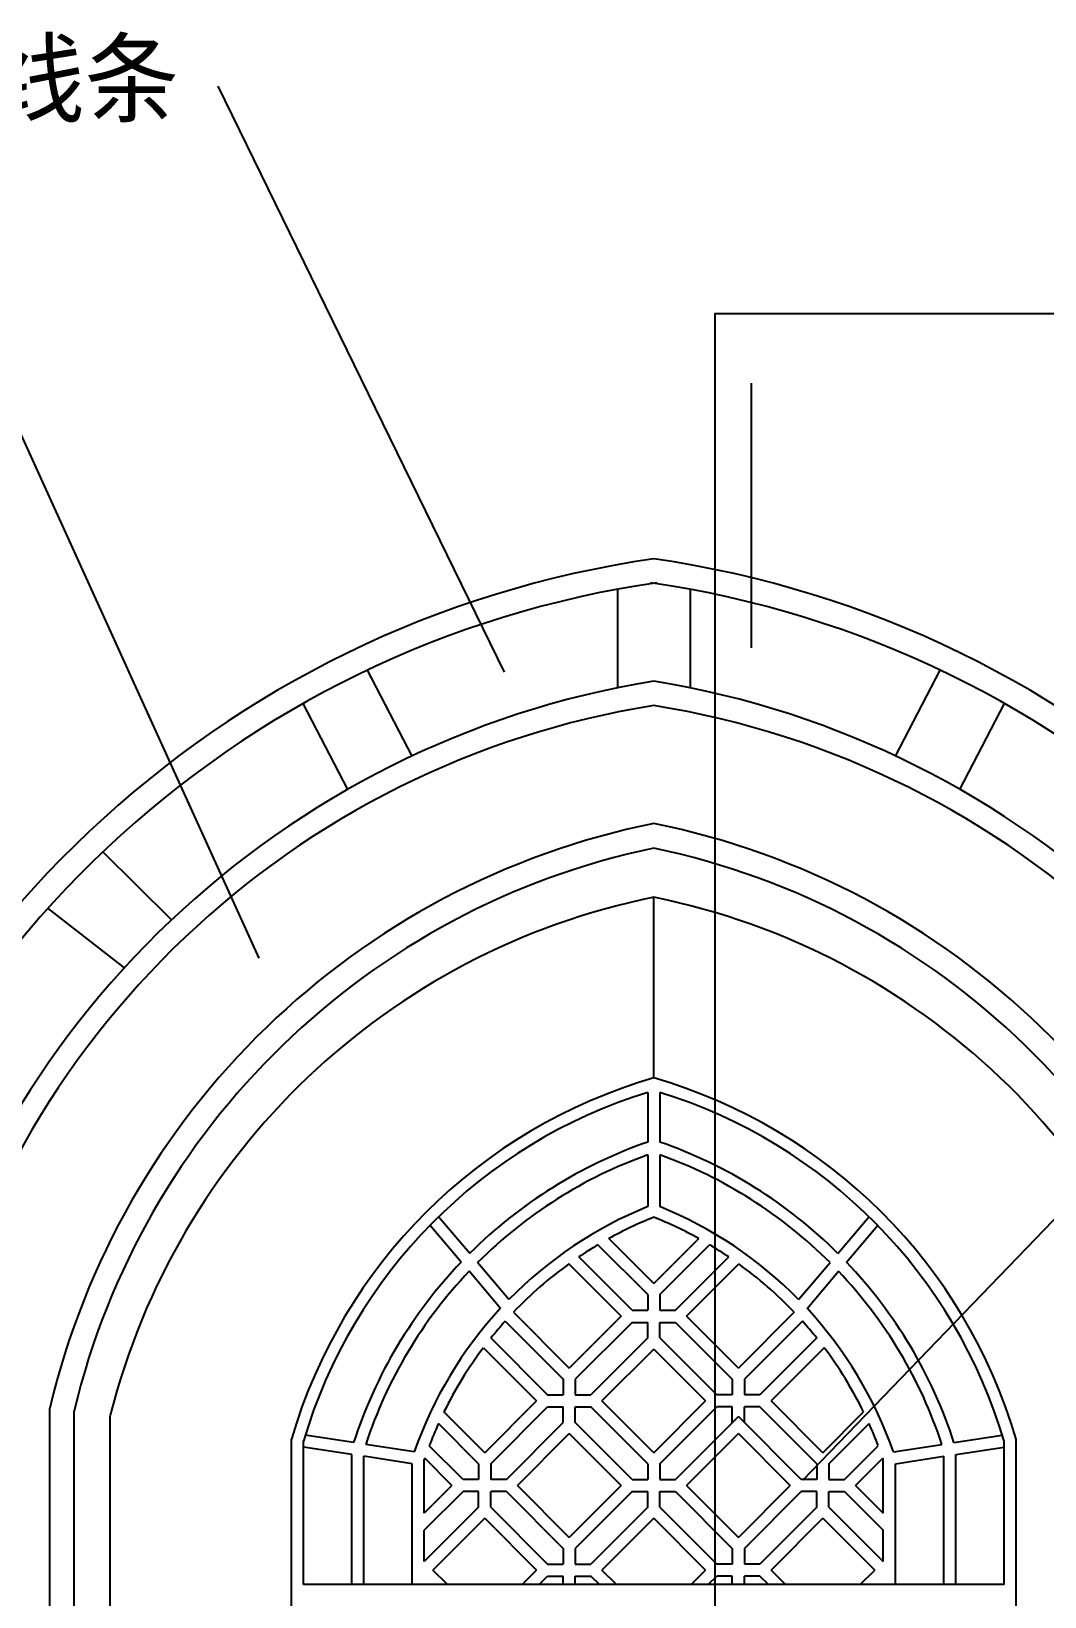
# Model space of a CAD drawing. Header units: metres. Extents: x 204 to 5299, y 190 to 6956.
# Drawn here: x 891 to 1730, y 5508 to 6804 of the extents above; entities that cross this region are included whole.
import ezdxf

# ---------------------------------------------------------------- set-up
doc = ezdxf.new("R2010")
doc.units = ezdxf.units.M
for name, color, linetype in [('3', 3, 'Continuous'), ('4', 4, 'Continuous'), ('7', 7, 'Continuous'), ('DIM', 3, 'Continuous'), ('TEXT', 3, 'Continuous')]:
    doc.layers.add(name, color=color, linetype=linetype)
doc.dimstyles.get("Standard").update_dxf_attribs({"dimtxt": 2.5, "dimasz": 2.5, "dimexe": 1.25, "dimexo": 0.625, "dimtad": 1, "dimcen": 2.5, "dimazin": 3, "dimtfac": 1, "dimtmove": 0, "dimatfit": 3})

msp = doc.modelspace()

# ---------------------------------------------------------------- linework, layer by layer
at = {"layer": '3'}
for p, q in [((1406.6, 5937.8), (1406.6, 6087.37)), ((906.6, 5467.48), (906.6, 5664.59))]:
    msp.add_line(p, q, dxfattribs=at)
for centre, radius, start, end in [((1529.61, 5515.79), 840.53, 98.22, 168.28), ((1283.6, 5515.79), 840.53, 11.72, 81.78), ((1529.61, 5515.79), 760.53, 99.31, 167.68), ((1283.6, 5515.79), 760.53, 12.32, 80.69), ((1534.51, 5515.94), 645.26, 101.43, 166.68), ((1278.7, 5515.94), 645.26, 13.32, 78.57)]:
    msp.add_arc(centre, radius, start, end, dxfattribs=at)
at = {"layer": '4'}
for p, q in [((1376.6, 6342.28), (1376.6, 6260.77)), ((1436.6, 6342.28), (1436.6, 6260.77)), ((1206.45, 6204.25), (1169.6, 6275.32)), ((1606.76, 6204.25), (1643.61, 6275.32)), ((1153.19, 6176.63), (1116.34, 6247.7)), ((1660.02, 6176.63), (1696.87, 6247.7)), ((1007.43, 6068.72), (950.54, 6125.02)), ((968.34, 6029), (905.04, 6078.29)), ((926.6, 5467.48), (926.6, 5662.21)), ((956.6, 5467.48), (956.6, 5658.58)), ((1106.6, 3302.48), (1106.6, 5638.8)), ((1706.6, 3302.48), (1706.6, 5638.8))]:
    msp.add_line(p, q, dxfattribs=at)
for centre, radius, start, end in [((1529.61, 5515.79), 860.53, 98.22, 168.42), ((1283.6, 5515.79), 860.53, 11.58, 81.78), ((1534.57, 5515.92), 625.32, 101.81, 166.47), ((1278.64, 5515.92), 625.32, 13.53, 78.19), ((1522.12, 5515.61), 583.31, 101.42, 165.81), ((1291.09, 5515.61), 583.31, 14.19, 78.58), ((1528.19, 5515.81), 439.16, 106.07, 163.74), ((1285.02, 5515.81), 439.16, 16.26, 73.93)]:
    msp.add_arc(centre, radius, start, end, dxfattribs=at)
at = {"layer": '7'}
for p, q in [((1401.6, 5925.85), (1401.6, 5884.75)), ((1411.6, 5925.85), (1411.6, 5884.75)), ((1401.6, 5874.14), (1401.6, 5831.35)), ((1411.6, 5874.14), (1411.6, 5831.35)), ((1254.16, 5792.63), (1228.17, 5823.18)), ((1559.04, 5792.63), (1585.04, 5823.18)), ((1247.14, 5785.46), (1221.09, 5816.07)), ((1406.6, 5767.61), (1369.35, 5804.87)), ((1406.6, 5767.61), (1443.86, 5804.87)), ((1566.07, 5785.46), (1592.12, 5816.07)), ((1401.6, 5758.47), (1360.37, 5799.7)), ((1411.6, 5758.47), (1452.84, 5799.7)), ((1286.68, 5754.42), (1260.66, 5784.99)), ((1379.53, 5740.54), (1336.23, 5783.84)), ((1388.68, 5745.54), (1344.55, 5789.66)), ((1424.53, 5745.54), (1468.65, 5789.66)), ((1433.68, 5740.54), (1476.98, 5783.84)), ((1526.53, 5754.42), (1552.54, 5784.99)), ((1279.74, 5747.14), (1253.65, 5777.8)), ((1533.47, 5747.14), (1559.56, 5777.8)), ((1401.6, 5758.47), (1401.6, 5745.54)), ((1411.6, 5758.47), (1411.6, 5745.54)), ((1290.36, 5743.85), (1336.6, 5697.61)), ((1379.53, 5740.54), (1336.6, 5697.61)), ((1388.68, 5745.54), (1401.6, 5745.54)), ((1411.6, 5745.54), (1424.53, 5745.54)), ((1433.68, 5740.54), (1476.6, 5697.61)), ((1522.84, 5743.85), (1476.6, 5697.61)), ((1283.57, 5736.5), (1331.6, 5688.47)), ((1388.68, 5735.54), (1341.6, 5688.47)), ((1388.68, 5735.54), (1401.6, 5735.54)), ((1401.6, 5722.61), (1401.6, 5735.54)), ((1411.6, 5735.54), (1424.53, 5735.54)), ((1411.6, 5722.61), (1411.6, 5735.54)), ((1424.53, 5735.54), (1471.6, 5688.47)), ((1529.64, 5736.5), (1481.6, 5688.47)), ((1265.52, 5714.55), (1309.53, 5670.54)), ((1271.6, 5722.61), (1318.68, 5675.54)), ((1401.6, 5722.61), (1354.53, 5675.54)), ((1406.6, 5713.47), (1363.68, 5670.54)), ((1406.6, 5713.47), (1449.53, 5670.54)), ((1411.6, 5722.61), (1458.68, 5675.54)), ((1541.6, 5722.61), (1494.53, 5675.54)), ((1547.69, 5714.55), (1503.68, 5670.54)), ((1331.6, 5688.47), (1331.6, 5675.54)), ((1341.6, 5688.47), (1341.6, 5675.54)), ((1471.6, 5688.47), (1471.6, 5675.54)), ((1481.6, 5688.47), (1481.6, 5675.54)), ((1318.68, 5675.54), (1331.6, 5675.54)), ((1341.6, 5675.54), (1354.53, 5675.54)), ((1471.6, 5675.54), (1458.68, 5675.54)), ((1494.53, 5675.54), (1481.6, 5675.54)), ((1266.6, 5627.61), (1309.53, 5670.54)), ((1271.6, 5618.47), (1318.68, 5665.54)), ((1318.68, 5665.54), (1331.6, 5665.54)), ((1318.68, 5665.54), (1331.6, 5665.54)), ((1331.6, 5652.61), (1331.6, 5665.54)), ((1341.6, 5665.54), (1354.53, 5665.54)), ((1341.6, 5665.54), (1354.53, 5665.54)), ((1341.6, 5652.61), (1341.6, 5665.54)), ((1401.6, 5618.47), (1354.53, 5665.54)), ((1406.6, 5627.61), (1363.68, 5670.54)), ((1406.6, 5627.61), (1449.53, 5670.54)), ((1411.6, 5618.47), (1458.68, 5665.54)), ((1471.6, 5665.54), (1458.68, 5665.54)), ((1471.6, 5652.61), (1471.6, 5665.54)), ((1481.6, 5652.61), (1481.6, 5665.54)), ((1494.53, 5665.54), (1481.6, 5665.54)), ((1541.6, 5618.47), (1494.53, 5665.54)), ((1546.6, 5627.61), (1503.68, 5670.54)), ((1261.6, 5618.47), (1228.33, 5651.74)), ((1266.6, 5627.61), (1232.86, 5661.35)), ((1284.53, 5605.54), (1331.6, 5652.61)), ((1388.68, 5605.54), (1341.6, 5652.61)), ((1424.53, 5605.54), (1476.6, 5657.61)), ((1528.68, 5605.54), (1476.6, 5657.61)), ((1546.6, 5627.61), (1580.35, 5661.35)), ((1551.6, 5618.47), (1584.87, 5651.74)), ((1116.6, 5518.49), (1116.6, 5637.37)), ((1158.07, 5636.09), (1118.06, 5642.2)), ((1293.68, 5600.54), (1336.6, 5643.47)), ((1379.53, 5600.54), (1336.6, 5643.47)), ((1433.68, 5600.54), (1476.6, 5643.47)), ((1519.53, 5600.54), (1476.6, 5643.47)), ((1655.14, 5636.09), (1695.15, 5642.2)), ((1696.6, 5518.49), (1696.6, 5637.37)), ((1156.6, 5626.2), (1116.6, 5632.31)), ((1156.6, 5518.49), (1156.6, 5626.2)), ((1206.6, 5618.56), (1166.6, 5624.67)), ((1166.6, 5518.49), (1166.6, 5624.67)), ((1208.25, 5628.42), (1168.09, 5634.56)), ((1239.53, 5600.54), (1216.98, 5623.09)), ((1248.68, 5605.54), (1220.74, 5633.47)), ((1564.53, 5605.54), (1592.47, 5633.47)), ((1573.68, 5600.54), (1596.23, 5623.09)), ((1604.96, 5628.42), (1645.12, 5634.56)), ((1606.6, 5618.56), (1646.6, 5624.67)), ((1646.6, 5518.49), (1646.6, 5624.67)), ((1656.6, 5626.2), (1696.6, 5632.31)), ((1656.6, 5518.49), (1656.6, 5626.2)), ((1206.6, 5518.49), (1206.6, 5618.56)), ((1216.6, 5577.61), (1216.6, 5621.98)), ((1261.6, 5618.47), (1261.6, 5605.54)), ((1271.6, 5618.47), (1271.6, 5605.54)), ((1401.6, 5618.47), (1401.6, 5605.54)), ((1411.6, 5618.47), (1411.6, 5605.54)), ((1541.6, 5618.47), (1541.6, 5605.54)), ((1551.6, 5618.47), (1551.6, 5605.54)), ((1596.6, 5577.61), (1596.6, 5621.98)), ((1606.6, 5518.49), (1606.6, 5618.56)), ((1239.53, 5600.54), (1216.6, 5577.61)), ((1261.6, 5605.54), (1248.68, 5605.54)), ((1284.53, 5605.54), (1271.6, 5605.54)), ((1293.68, 5600.54), (1336.6, 5557.61)), ((1379.53, 5600.54), (1336.6, 5557.61)), ((1388.68, 5605.54), (1401.6, 5605.54)), ((1411.6, 5605.54), (1424.53, 5605.54)), ((1433.68, 5600.54), (1476.6, 5557.61)), ((1519.53, 5600.54), (1476.6, 5557.61)), ((1541.6, 5605.54), (1528.68, 5605.54)), ((1551.6, 5605.54), (1564.53, 5605.54)), ((1573.68, 5600.54), (1596.6, 5577.61)), ((1248.68, 5595.54), (1216.6, 5563.47)), ((1261.6, 5595.54), (1248.68, 5595.54)), ((1261.6, 5582.61), (1261.6, 5595.54)), ((1271.6, 5582.61), (1271.6, 5595.54)), ((1284.53, 5595.54), (1271.6, 5595.54)), ((1284.53, 5595.54), (1331.6, 5548.47)), ((1388.68, 5595.54), (1341.6, 5548.47)), ((1388.68, 5595.54), (1401.6, 5595.54)), ((1401.6, 5582.61), (1401.6, 5595.54)), ((1411.6, 5582.61), (1411.6, 5595.54)), ((1411.6, 5595.54), (1424.53, 5595.54)), ((1424.53, 5595.54), (1471.6, 5548.47)), ((1528.68, 5595.54), (1481.6, 5548.47)), ((1541.6, 5595.54), (1528.68, 5595.54)), ((1541.6, 5582.61), (1541.6, 5595.54)), ((1551.6, 5595.54), (1564.53, 5595.54)), ((1551.6, 5582.61), (1551.6, 5595.54)), ((1564.53, 5595.54), (1596.6, 5563.47)), ((1261.6, 5582.61), (1216.6, 5537.61)), ((1266.6, 5573.47), (1223.68, 5530.54)), ((1266.6, 5573.47), (1309.53, 5530.54)), ((1271.6, 5582.61), (1318.68, 5535.54)), ((1401.6, 5582.61), (1354.53, 5535.54)), ((1406.6, 5573.47), (1363.68, 5530.54)), ((1406.6, 5573.47), (1449.53, 5530.54)), ((1411.6, 5582.61), (1458.68, 5535.54)), ((1541.6, 5582.61), (1494.53, 5535.54)), ((1546.6, 5573.47), (1503.68, 5530.54)), ((1546.6, 5573.47), (1589.53, 5530.54)), ((1551.6, 5582.61), (1596.6, 5537.61)), ((1216.6, 5537.61), (1216.6, 5563.47)), ((1596.6, 5537.61), (1596.6, 5563.47)), ((1331.6, 5548.47), (1331.6, 5535.54)), ((1341.6, 5548.47), (1341.6, 5535.54)), ((1471.6, 5548.47), (1471.6, 5535.54)), ((1481.6, 5548.47), (1481.6, 5535.54)), ((1318.68, 5535.54), (1331.6, 5535.54)), ((1318.68, 5535.54), (1331.6, 5535.54)), ((1341.6, 5535.54), (1354.53, 5535.54)), ((1341.6, 5535.54), (1354.53, 5535.54)), ((1471.6, 5535.54), (1458.68, 5535.54)), ((1494.53, 5535.54), (1481.6, 5535.54)), ((1235.72, 5518.49), (1223.68, 5530.54)), ((1297.49, 5518.49), (1309.53, 5530.54)), ((1311.63, 5518.49), (1318.68, 5525.54)), ((1318.68, 5525.54), (1331.6, 5525.54)), ((1331.6, 5518.49), (1331.6, 5525.54)), ((1341.6, 5525.54), (1354.53, 5525.54)), ((1341.6, 5518.49), (1341.6, 5525.54)), ((1361.58, 5518.49), (1354.53, 5525.54)), ((1375.72, 5518.49), (1363.68, 5530.54)), ((1437.49, 5518.49), (1449.53, 5530.54)), ((1451.63, 5518.49), (1458.68, 5525.54)), ((1471.6, 5525.54), (1458.68, 5525.54)), ((1471.6, 5518.49), (1471.6, 5525.54)), ((1481.6, 5518.49), (1481.6, 5525.54)), ((1494.53, 5525.54), (1481.6, 5525.54)), ((1501.58, 5518.49), (1494.53, 5525.54)), ((1515.72, 5518.49), (1503.68, 5530.54)), ((1577.49, 5518.49), (1589.53, 5530.54)), ((1696.6, 5518.49), (1116.6, 5518.49))]:
    msp.add_line(p, q, dxfattribs=at)
msp.add_lwpolyline([(2006.6, 5467.48), (2006.6, 5675.93, 0.31), (1406.6, 6246.03, 0.31), (806.6, 5675.93), (806.6, 5467.48)], format="xyb", dxfattribs=at)
for centre, radius, start, end in [((1528.14, 5515.82), 429.11, 107.15, 163.55), ((1285.07, 5515.82), 429.11, 16.45, 72.85), ((1529.61, 5515.79), 390.53, 109.13, 134.86), ((1283.6, 5515.79), 390.53, 45.14, 70.87), ((1529.61, 5515.79), 380.53, 109.66, 134.97), ((1283.6, 5515.79), 380.53, 45.03, 70.34), ((1529.61, 5515.79), 340.53, 112.08, 135.51), ((1283.6, 5515.79), 340.53, 44.49, 67.92), ((1529.61, 5515.79), 330.53, 111.85, 119), ((1283.6, 5515.79), 330.53, 61, 68.15), ((1529.61, 5515.79), 330.53, 120.8, 124.05), ((1283.6, 5515.79), 330.53, 55.95, 59.2), ((1529.61, 5515.79), 390.53, 136.33, 162.06), ((1529.61, 5515.79), 330.53, 125.81, 136.37), ((1283.6, 5515.79), 330.53, 43.63, 54.19), ((1283.6, 5515.79), 390.53, 17.94, 43.67), ((1529.61, 5515.79), 380.53, 136.49, 161.81), ((1283.6, 5515.79), 380.53, 18.19, 43.51), ((1529.61, 5515.79), 340.53, 137.2, 160.69), ((1283.6, 5515.79), 340.53, 19.31, 42.8), ((1529.61, 5515.79), 330.53, 138.11, 141.29), ((1283.6, 5515.79), 330.53, 38.71, 41.89), ((1529.61, 5515.79), 330.53, 143.03, 153.87), ((1283.6, 5515.79), 330.53, 26.13, 36.97), ((1529.61, 5515.79), 330.53, 155.71, 159.14), ((1283.6, 5515.79), 330.53, 20.86, 24.29), ((1529.61, 5515.79), 330.53, 161.06, 161.26), ((1283.6, 5515.79), 330.53, 18.74, 18.94)]:
    msp.add_arc(centre, radius, start, end, dxfattribs=at)
at = {"layer": 'DIM'}
for points in [[(1457.47, 2926.93), (1457.47, 6570.36), (1778.6, 6570.36)], [(1487.47, 6293.7), (1487.47, 6512.86)]]:
    msp.add_lwpolyline(points, dxfattribs=at)

# ---------------------------------------------------------------- texts
at = {"layer": 'TEXT'}
msp.add_text('白色云石线条', height=60, dxfattribs=at).set_placement((545.46, 6734.96))

# ---------------------------------------------------------------- leaders
at = {"layer": 'DIM'}
for points in [[(1283.09, 6273.68), (1046.07, 6758.7)], [(1079.93, 6036.81), (854.2, 6533.11)], [(1530.28, 5605.09), (2143.1, 6240.93)]]:
    msp.add_leader(points, dimstyle='Standard', dxfattribs=at)

doc.saveas('drawing.dxf')
